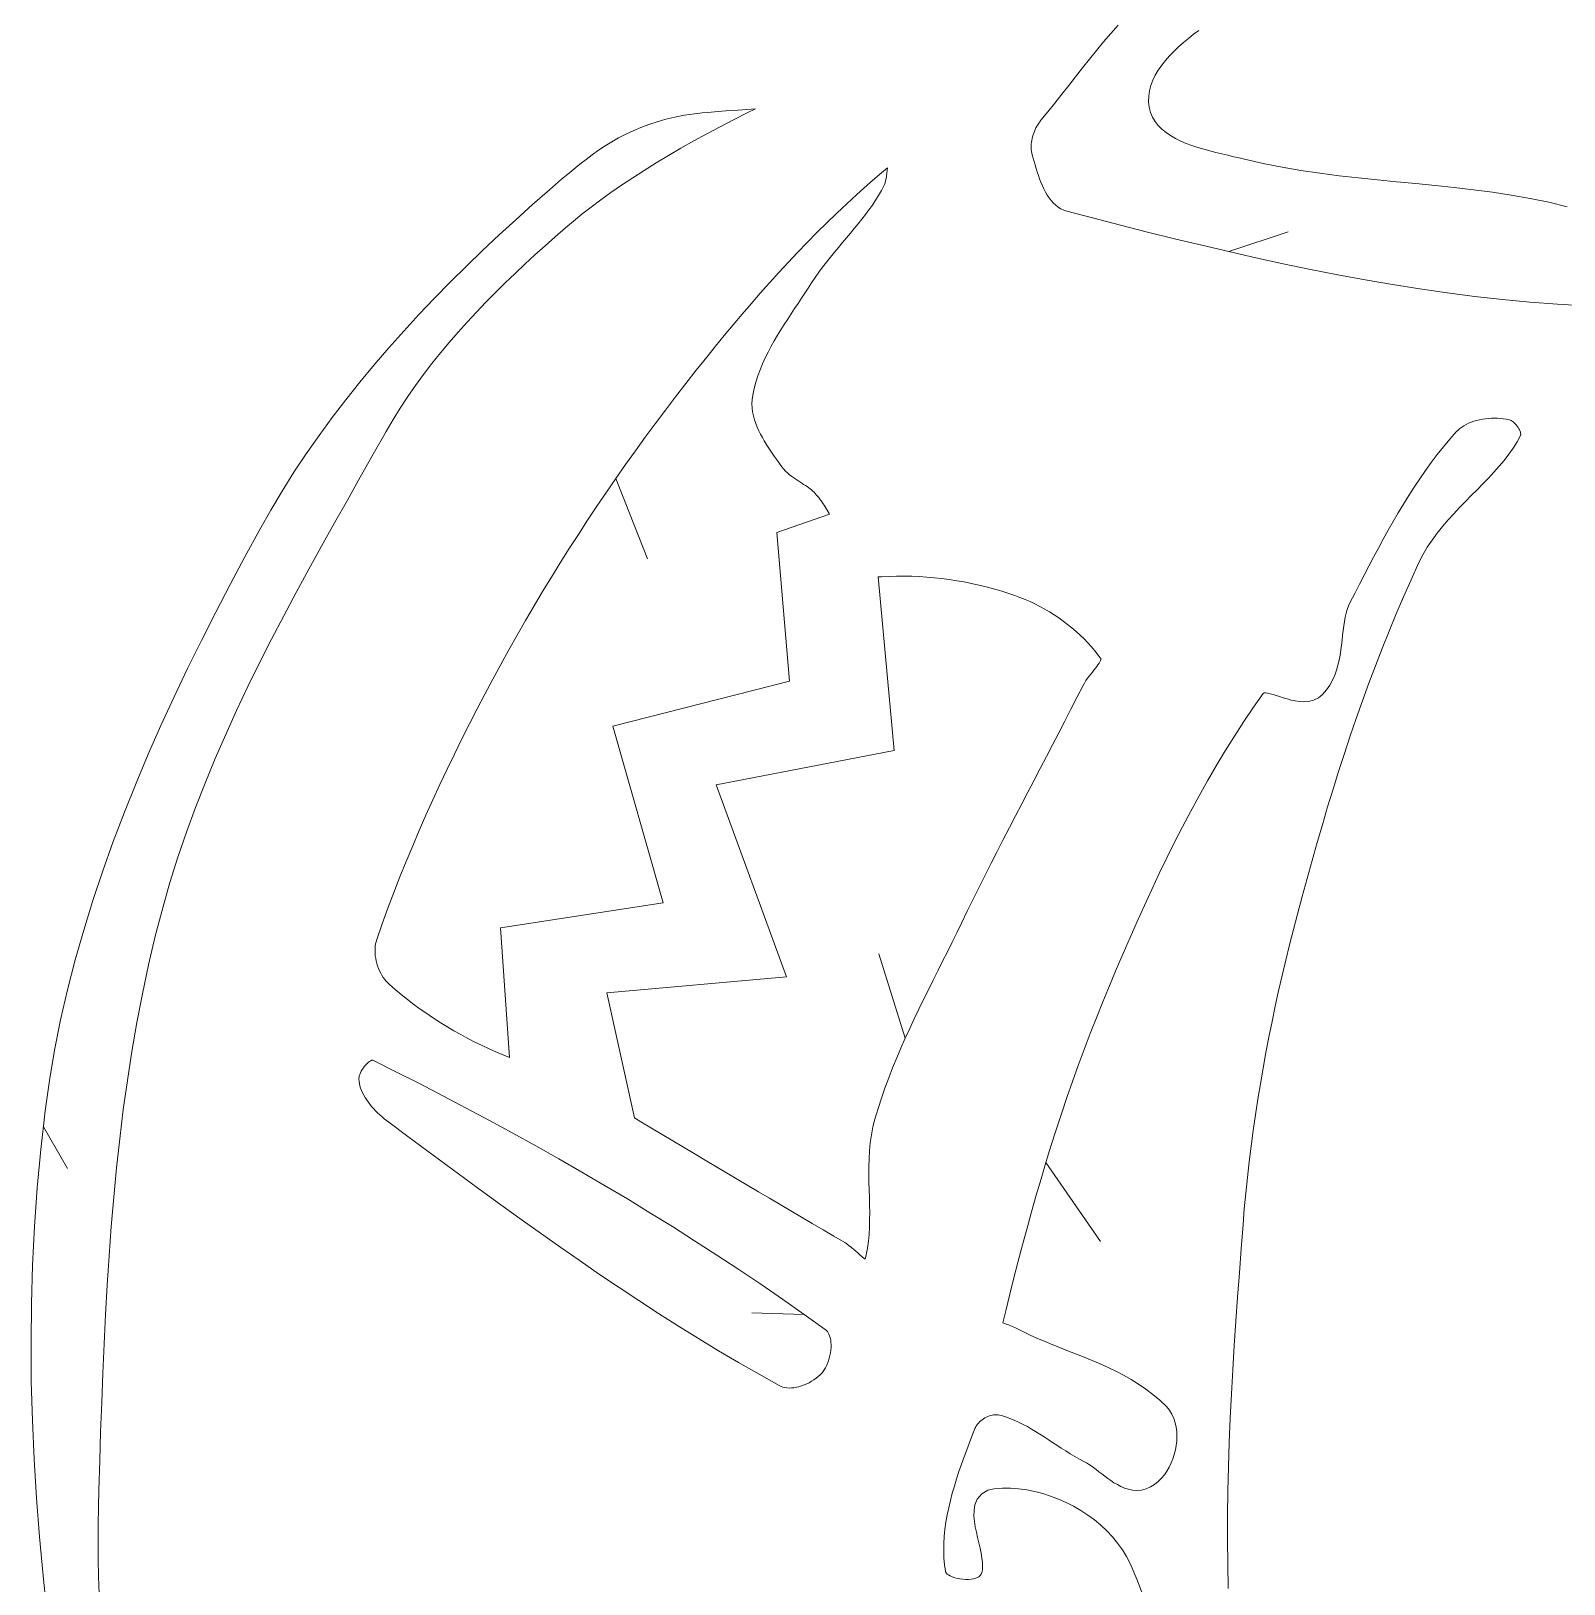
# Model space of a CAD drawing. Header units: inches. Extents: x -12 to 23, y -13.2 to 21.7.
# Drawn here: x 2.081 to 6.16, y 12.956 to 17.087 of the extents above; entities that cross this region are included whole.
import ezdxf

# ---------------------------------------------------------------- set-up
doc = ezdxf.new("R2010")
doc.units = ezdxf.units.IN
doc.header["$MEASUREMENT"] = 0
doc.layers.get('0').update_dxf_attribs({"lineweight": 0})

msp = doc.modelspace()

# ---------------------------------------------------------------- linework, layer by layer
at = {"color": 7, "linetype": 'Continuous', "lineweight": 0}
for p, q in [((4.3335, 16.7007), (4.3059, 16.6766)), ((4.3598, 16.7228), (4.3335, 16.7007)), ((4.3548, 16.6882), (4.3562, 16.6944)), ((4.3562, 16.6944), (4.3574, 16.7012)), ((4.3574, 16.7012), (4.3585, 16.7084)), ((4.3585, 16.7084), (4.3593, 16.7158)), ((4.3593, 16.7158), (4.3598, 16.7228)), ((4.2785, 16.6522), (4.2515, 16.6274)), ((4.3059, 16.6766), (4.2785, 16.6522)), ((4.3281, 16.6366), (4.3362, 16.6495)), ((4.3362, 16.6495), (4.3437, 16.6626)), ((4.3437, 16.6626), (4.3505, 16.6755)), ((4.3505, 16.6755), (4.3519, 16.6787)), ((4.3519, 16.6787), (4.3533, 16.6829)), ((4.3533, 16.6829), (4.3548, 16.6882)), ((4.2515, 16.6274), (4.2248, 16.6022)), ((4.3013, 16.5987), (4.3106, 16.6112)), ((4.3106, 16.6112), (4.3196, 16.6239)), ((4.3196, 16.6239), (4.3281, 16.6366)), ((4.1984, 16.5767), (4.1722, 16.5508)), ((4.2248, 16.6022), (4.1984, 16.5767)), ((4.2715, 16.5614), (4.2817, 16.5738)), ((4.2817, 16.5738), (4.2916, 16.5863)), ((4.2916, 16.5863), (4.3013, 16.5987)), ((4.1464, 16.5246), (4.1208, 16.4981)), ((4.1722, 16.5508), (4.1464, 16.5246)), ((4.2399, 16.524), (4.2505, 16.5366)), ((4.2505, 16.5366), (4.2611, 16.549)), ((4.2611, 16.549), (4.2715, 16.5614)), ((4.1208, 16.4981), (4.0955, 16.4713)), ((4.1974, 16.4723), (4.2079, 16.4855)), ((4.2079, 16.4855), (4.2185, 16.4985)), ((4.2185, 16.4985), (4.2292, 16.5113)), ((4.2292, 16.5113), (4.2399, 16.524)), ((4.0705, 16.4442), (4.0457, 16.4169)), ((4.0955, 16.4713), (4.0705, 16.4442)), ((4.1672, 16.431), (4.177, 16.4451)), ((4.177, 16.4451), (4.1871, 16.4588)), ((4.1871, 16.4588), (4.1974, 16.4723)), ((4.0457, 16.4169), (4.0212, 16.3893)), ((4.1404, 16.3896), (4.1492, 16.4031)), ((4.1492, 16.4031), (4.158, 16.4168)), ((4.158, 16.4168), (4.1672, 16.431)), ((3.9969, 16.3615), (3.9729, 16.3335)), ((4.0212, 16.3893), (3.9969, 16.3615)), ((4.1129, 16.3487), (4.1222, 16.3625)), ((4.1222, 16.3625), (4.1314, 16.3761)), ((4.1314, 16.3761), (4.1404, 16.3896)), ((3.9729, 16.3335), (3.949, 16.3053)), ((4.0852, 16.3066), (4.0944, 16.3208)), ((4.0944, 16.3208), (4.1037, 16.3348)), ((4.1037, 16.3348), (4.1129, 16.3487)), ((3.9255, 16.277), (3.9021, 16.2484)), ((3.949, 16.3053), (3.9255, 16.277)), ((4.0586, 16.2631), (4.0672, 16.2778)), ((4.0672, 16.2778), (4.0761, 16.2923)), ((4.0761, 16.2923), (4.0852, 16.3066)), ((3.9021, 16.2484), (3.879, 16.2197)), ((4.0422, 16.233), (4.0502, 16.2482)), ((4.0502, 16.2482), (4.0586, 16.2631)), ((3.879, 16.2197), (3.8511, 16.1847)), ((4.0209, 16.1857), (4.0275, 16.2018)), ((4.0275, 16.2018), (4.0346, 16.2175)), ((4.0346, 16.2175), (4.0422, 16.233)), ((3.8511, 16.1847), (3.8234, 16.1494)), ((4.0051, 16.1356), (4.0097, 16.1527)), ((4.0097, 16.1527), (4.015, 16.1694)), ((4.015, 16.1694), (4.0209, 16.1857)), ((3.796, 16.1139), (3.7689, 16.0782)), ((3.8234, 16.1494), (3.796, 16.1139)), ((3.9997, 16.1068), (4.0013, 16.1179)), ((4.0013, 16.1179), (4.0051, 16.1356)), ((3.7689, 16.0782), (3.742, 16.0423)), ((3.9992, 16.0955), (3.9997, 16.1068)), ((3.9996, 16.0844), (3.9992, 16.0955)), ((4.001, 16.0735), (3.9996, 16.0844)), ((4.0031, 16.0629), (4.001, 16.0735)), ((3.742, 16.0423), (3.7154, 16.0062)), ((4.0059, 16.0526), (4.0031, 16.0629)), ((4.0092, 16.0426), (4.0059, 16.0526)), ((4.0131, 16.0329), (4.0092, 16.0426)), ((4.0174, 16.0235), (4.0131, 16.0329)), ((5.8829, 16.0293), (5.8781, 16.0251)), ((5.8881, 16.0332), (5.8829, 16.0293)), ((5.8938, 16.0369), (5.8881, 16.0332)), ((5.8998, 16.0403), (5.8938, 16.0369)), ((5.9063, 16.0434), (5.8998, 16.0403)), ((5.913, 16.0462), (5.9063, 16.0434)), ((5.9201, 16.0487), (5.913, 16.0462)), ((5.9275, 16.0508), (5.9201, 16.0487)), ((5.935, 16.0527), (5.9275, 16.0508)), ((5.9428, 16.0542), (5.935, 16.0527)), ((5.9507, 16.0554), (5.9428, 16.0542)), ((5.9587, 16.0562), (5.9507, 16.0554)), ((5.9667, 16.0567), (5.9587, 16.0562)), ((5.9748, 16.0569), (5.9667, 16.0567)), ((5.9828, 16.0568), (5.9748, 16.0569)), ((5.9907, 16.0564), (5.9828, 16.0568)), ((5.9985, 16.0556), (5.9907, 16.0564)), ((6.0061, 16.0546), (5.9985, 16.0556)), ((6.0129, 16.0534), (6.0061, 16.0546)), ((6.015, 16.0528), (6.0129, 16.0534)), ((6.0169, 16.0521), (6.015, 16.0528)), ((6.0193, 16.0509), (6.0169, 16.0521)), ((6.0219, 16.0493), (6.0193, 16.0509)), ((6.0247, 16.0473), (6.0219, 16.0493)), ((6.0275, 16.0448), (6.0247, 16.0473)), ((6.0304, 16.0421), (6.0275, 16.0448)), ((6.0331, 16.0391), (6.0304, 16.0421)), ((6.0356, 16.0358), (6.0331, 16.0391)), ((6.0379, 16.0325), (6.0356, 16.0358)), ((6.04, 16.0291), (6.0379, 16.0325)), ((6.0417, 16.0258), (6.04, 16.0291)), ((3.7154, 16.0062), (3.6891, 15.9699)), ((4.022, 16.0143), (4.0174, 16.0235)), ((4.0269, 16.0053), (4.022, 16.0143)), ((4.032, 15.9966), (4.0269, 16.0053)), ((4.0372, 15.9881), (4.032, 15.9966)), ((4.0426, 15.9798), (4.0372, 15.9881)), ((5.8563, 16.0009), (5.8393, 15.9808)), ((5.8734, 16.0204), (5.8563, 16.0009)), ((5.8781, 16.0251), (5.8734, 16.0204)), ((6.0245, 15.9775), (6.0351, 15.9943)), ((6.0351, 15.9943), (6.0442, 16.0109)), ((6.043, 16.0226), (6.0417, 16.0258)), ((6.044, 16.0196), (6.043, 16.0226)), ((6.0446, 16.017), (6.044, 16.0196)), ((6.0442, 16.0109), (6.0446, 16.0118)), ((6.0448, 16.0149), (6.0446, 16.017)), ((6.0446, 16.0118), (6.0447, 16.0123)), ((6.0447, 16.0123), (6.0449, 16.0133)), ((6.0449, 16.0133), (6.0448, 16.0149)), ((3.6891, 15.9699), (3.6631, 15.9334)), ((4.048, 15.9717), (4.0426, 15.9798)), ((4.0534, 15.9638), (4.048, 15.9717)), ((4.0587, 15.9561), (4.0534, 15.9638)), ((4.064, 15.9487), (4.0587, 15.9561)), ((4.069, 15.9414), (4.064, 15.9487)), ((5.8229, 15.9602), (5.8069, 15.9391)), ((5.8393, 15.9808), (5.8229, 15.9602)), ((6.0005, 15.9449), (6.0129, 15.961)), ((6.0129, 15.961), (6.0245, 15.9775)), ((3.6631, 15.9334), (3.6373, 15.8967)), ((4.0742, 15.9338), (4.069, 15.9414)), ((4.0785, 15.9279), (4.0742, 15.9338)), ((4.0835, 15.9219), (4.0785, 15.9279)), ((4.0888, 15.9164), (4.0835, 15.9219)), ((4.0942, 15.9113), (4.0888, 15.9164)), ((4.0996, 15.9066), (4.0942, 15.9113)), ((4.1051, 15.9023), (4.0996, 15.9066)), ((5.7913, 15.9177), (5.7761, 15.8959)), ((5.8069, 15.9391), (5.7913, 15.9177)), ((5.9589, 15.8978), (5.9734, 15.9133)), ((5.9734, 15.9133), (5.9873, 15.929)), ((5.9873, 15.929), (6.0005, 15.9449)), ((3.6373, 15.8967), (3.6119, 15.8598)), ((4.1106, 15.8982), (4.1051, 15.9023)), ((4.1161, 15.8944), (4.1106, 15.8982)), ((4.1214, 15.8909), (4.1161, 15.8944)), ((4.1267, 15.8874), (4.1214, 15.8909)), ((4.1318, 15.8842), (4.1267, 15.8874)), ((4.1367, 15.881), (4.1318, 15.8842)), ((4.1414, 15.8779), (4.1367, 15.881)), ((4.146, 15.8749), (4.1414, 15.8779)), ((4.1502, 15.8719), (4.146, 15.8749)), ((4.1542, 15.8689), (4.1502, 15.8719)), ((4.1579, 15.866), (4.1542, 15.8689)), ((4.1613, 15.863), (4.1579, 15.866)), ((5.7613, 15.8738), (5.7469, 15.8513)), ((5.7761, 15.8959), (5.7613, 15.8738)), ((5.9132, 15.8511), (5.9287, 15.8667)), ((5.9287, 15.8667), (5.944, 15.8822)), ((5.944, 15.8822), (5.9589, 15.8978)), ((3.5867, 15.8227), (3.5618, 15.7854)), ((3.6119, 15.8598), (3.5867, 15.8227)), ((4.1644, 15.8601), (4.1613, 15.863)), ((4.1674, 15.8569), (4.1644, 15.8601)), ((4.1705, 15.8534), (4.1674, 15.8569)), ((4.1737, 15.8496), (4.1705, 15.8534)), ((4.1768, 15.8457), (4.1737, 15.8496)), ((4.1799, 15.8417), (4.1768, 15.8457)), ((4.1829, 15.8377), (4.1799, 15.8417)), ((4.1859, 15.8337), (4.1829, 15.8377)), ((4.1888, 15.8296), (4.1859, 15.8337)), ((4.1916, 15.8254), (4.1888, 15.8296)), ((4.1944, 15.8212), (4.1916, 15.8254)), ((5.7327, 15.8286), (5.7189, 15.8056)), ((5.7469, 15.8513), (5.7327, 15.8286)), ((5.882, 15.8193), (5.8976, 15.8353)), ((5.8976, 15.8353), (5.9132, 15.8511)), ((3.5618, 15.7854), (3.5373, 15.7479)), ((4.0655, 15.7525), (4.2058, 15.8019)), ((4.1971, 15.8169), (4.1944, 15.8212)), ((4.1997, 15.8126), (4.1971, 15.8169)), ((4.2022, 15.8083), (4.1997, 15.8126)), ((4.2047, 15.8039), (4.2022, 15.8083)), ((4.2058, 15.8019), (4.2047, 15.8039)), ((5.7053, 15.7824), (5.692, 15.7589)), ((5.7189, 15.8056), (5.7053, 15.7824)), ((5.8366, 15.7691), (5.8514, 15.7863)), ((5.8514, 15.7863), (5.8666, 15.803)), ((5.8666, 15.803), (5.882, 15.8193)), ((3.5373, 15.7479), (3.513, 15.7102)), ((4.0991, 15.3575), (4.0655, 15.7525)), ((5.692, 15.7589), (5.6789, 15.7353)), ((5.8088, 15.7328), (5.8224, 15.7512)), ((5.8224, 15.7512), (5.8366, 15.7691)), ((3.513, 15.7102), (3.4891, 15.6723)), ((5.666, 15.7115), (5.6532, 15.6875)), ((5.6789, 15.7353), (5.666, 15.7115)), ((5.7842, 15.6934), (5.796, 15.7135)), ((5.796, 15.7135), (5.8088, 15.7328)), ((3.4891, 15.6723), (3.4655, 15.6342)), ((5.6406, 15.6635), (5.6281, 15.6394)), ((5.6532, 15.6875), (5.6406, 15.6635)), ((5.7529, 15.6273), (5.7738, 15.6727)), ((5.7738, 15.6727), (5.7842, 15.6934)), ((3.4655, 15.6342), (3.4423, 15.5959)), ((4.3443, 15.6354), (4.3355, 15.6348)), ((4.3355, 15.6348), (4.3775, 15.1731)), ((4.3642, 15.6363), (4.3443, 15.6354)), ((4.3842, 15.6368), (4.3642, 15.6363)), ((4.4042, 15.6368), (4.3842, 15.6368)), ((4.4243, 15.6364), (4.4042, 15.6368)), ((4.4443, 15.6355), (4.4243, 15.6364)), ((4.4644, 15.6343), (4.4443, 15.6355)), ((4.4844, 15.6325), (4.4644, 15.6343)), ((4.5044, 15.6304), (4.4844, 15.6325)), ((4.5243, 15.6278), (4.5044, 15.6304)), ((4.5442, 15.6247), (4.5243, 15.6278)), ((4.564, 15.6213), (4.5442, 15.6247)), ((4.5837, 15.6174), (4.564, 15.6213)), ((4.6033, 15.6131), (4.5837, 15.6174)), ((5.6157, 15.6152), (5.6033, 15.591)), ((5.6281, 15.6394), (5.6157, 15.6152)), ((5.7329, 15.582), (5.7529, 15.6273)), ((3.4423, 15.5959), (3.4194, 15.5575)), ((4.6227, 15.6084), (4.6033, 15.6131)), ((4.6421, 15.6032), (4.6227, 15.6084)), ((4.6612, 15.5977), (4.6421, 15.6032)), ((4.6802, 15.5917), (4.6612, 15.5977)), ((4.6989, 15.5853), (4.6802, 15.5917)), ((4.7124, 15.5803), (4.6989, 15.5853)), ((4.7258, 15.5749), (4.7124, 15.5803)), ((4.7391, 15.5691), (4.7258, 15.5749)), ((5.6033, 15.591), (5.5913, 15.5674)), ((5.7134, 15.5364), (5.7329, 15.582)), ((3.4194, 15.5575), (3.3968, 15.5188)), ((4.7523, 15.5628), (4.7391, 15.5691)), ((4.7653, 15.5562), (4.7523, 15.5628)), ((4.7782, 15.5492), (4.7653, 15.5562)), ((4.7909, 15.5417), (4.7782, 15.5492)), ((4.8033, 15.5339), (4.7909, 15.5417)), ((4.8155, 15.5258), (4.8033, 15.5339)), ((5.5804, 15.5382), (5.5778, 15.5274)), ((5.5834, 15.5483), (5.5804, 15.5382)), ((5.5869, 15.5579), (5.5834, 15.5483)), ((5.5913, 15.5674), (5.5869, 15.5579)), ((5.6944, 15.4906), (5.7134, 15.5364)), ((3.3968, 15.5188), (3.3746, 15.48)), ((4.8275, 15.5173), (4.8155, 15.5258)), ((4.8392, 15.5084), (4.8275, 15.5173)), ((4.8506, 15.4992), (4.8392, 15.5084)), ((4.8617, 15.4897), (4.8506, 15.4992)), ((5.5722, 15.4921), (5.5707, 15.4795)), ((5.5738, 15.5043), (5.5722, 15.4921)), ((5.5757, 15.5161), (5.5738, 15.5043)), ((5.5778, 15.5274), (5.5757, 15.5161)), ((3.3746, 15.48), (3.3527, 15.441)), ((4.8725, 15.4799), (4.8617, 15.4897)), ((4.8829, 15.4698), (4.8725, 15.4799)), ((4.8929, 15.4594), (4.8829, 15.4698)), ((4.9026, 15.4487), (4.8929, 15.4594)), ((5.5677, 15.4536), (5.566, 15.4403)), ((5.5693, 15.4667), (5.5677, 15.4536)), ((5.5707, 15.4795), (5.5693, 15.4667)), ((5.676, 15.4445), (5.6944, 15.4906)), ((3.3527, 15.441), (3.331, 15.4019)), ((4.9118, 15.4377), (4.9026, 15.4487)), ((4.9206, 15.4265), (4.9118, 15.4377)), ((4.9281, 15.4162), (4.9206, 15.4265)), ((4.9227, 15.4054), (4.925, 15.4091)), ((4.925, 15.4091), (4.9266, 15.4123)), ((4.9266, 15.4123), (4.9277, 15.4147)), ((4.9277, 15.4147), (4.9281, 15.4162)), ((5.5616, 15.4134), (5.5585, 15.3999)), ((5.564, 15.4269), (5.5616, 15.4134)), ((5.566, 15.4403), (5.564, 15.4269)), ((5.6581, 15.3983), (5.676, 15.4445)), ((3.331, 15.4019), (3.3097, 15.3625)), ((4.8921, 15.365), (4.8964, 15.3708)), ((4.8964, 15.3708), (4.9007, 15.3764)), ((4.9007, 15.3764), (4.905, 15.3818)), ((4.905, 15.3818), (4.9091, 15.387)), ((4.9091, 15.387), (4.9131, 15.392)), ((4.9131, 15.392), (4.9167, 15.3968)), ((4.9167, 15.3968), (4.9199, 15.4013)), ((4.9199, 15.4013), (4.9227, 15.4054)), ((5.5499, 15.373), (5.544, 15.3597)), ((5.5547, 15.3864), (5.5499, 15.373)), ((5.5585, 15.3999), (5.5547, 15.3864)), ((5.6407, 15.3519), (5.6581, 15.3983)), ((3.3097, 15.3625), (3.2886, 15.3231)), ((3.6287, 15.2377), (4.0991, 15.3575)), ((4.8641, 15.3141), (4.8804, 15.3462)), ((4.8804, 15.3462), (4.8838, 15.3525)), ((4.8838, 15.3525), (4.8879, 15.3589)), ((4.8879, 15.3589), (4.8921, 15.365)), ((5.3621, 15.326), (5.3603, 15.3258)), ((5.3658, 15.326), (5.3621, 15.326)), ((5.5282, 15.3343), (5.5174, 15.3218)), ((5.5368, 15.3468), (5.5282, 15.3343)), ((5.544, 15.3597), (5.5368, 15.3468)), ((5.6238, 15.3053), (5.6407, 15.3519)), ((3.2886, 15.3231), (3.2678, 15.2834)), ((4.848, 15.2826), (4.8641, 15.3141)), ((5.3339, 15.2884), (5.3082, 15.2501)), ((5.3594, 15.3247), (5.3339, 15.2884)), ((5.3603, 15.3258), (5.3594, 15.3247)), ((5.3712, 15.3254), (5.3658, 15.326)), ((5.3779, 15.324), (5.3712, 15.3254)), ((5.3857, 15.3219), (5.3779, 15.324)), ((5.3942, 15.3194), (5.3857, 15.3219)), ((5.4034, 15.3164), (5.3942, 15.3194)), ((5.413, 15.3133), (5.4034, 15.3164)), ((5.4231, 15.3102), (5.413, 15.3133)), ((5.4336, 15.3073), (5.4231, 15.3102)), ((5.4444, 15.3048), (5.4336, 15.3073)), ((5.4558, 15.303), (5.4444, 15.3048)), ((5.4678, 15.3024), (5.4558, 15.303)), ((5.4804, 15.3033), (5.4678, 15.3024)), ((5.4936, 15.3066), (5.4804, 15.3033)), ((5.5065, 15.3129), (5.4936, 15.3066)), ((5.5174, 15.3218), (5.5065, 15.3129)), ((5.6073, 15.2585), (5.6238, 15.3053)), ((3.2474, 15.2436), (3.2272, 15.2037)), ((3.2678, 15.2834), (3.2474, 15.2436)), ((4.8156, 15.2196), (4.8318, 15.2511)), ((4.8318, 15.2511), (4.848, 15.2826)), ((5.3082, 15.2501), (5.2831, 15.2114)), ((5.5913, 15.2116), (5.6073, 15.2585)), ((3.2272, 15.2037), (3.2074, 15.1635)), ((3.763, 14.7675), (3.6287, 15.2377)), ((4.7993, 15.1882), (4.8156, 15.2196)), ((5.2831, 15.2114), (5.2586, 15.1722)), ((5.5757, 15.1646), (5.5913, 15.2116)), ((3.2074, 15.1635), (3.188, 15.1232)), ((4.3775, 15.1731), (3.9039, 15.0818)), ((4.7829, 15.1567), (4.7993, 15.1882)), ((5.2586, 15.1722), (5.2348, 15.1326)), ((5.5604, 15.1174), (5.5757, 15.1646)), ((3.188, 15.1232), (3.1689, 15.0828)), ((4.75, 15.0938), (4.7665, 15.1253)), ((4.7665, 15.1253), (4.7829, 15.1567)), ((5.2348, 15.1326), (5.2116, 15.0925)), ((3.1689, 15.0828), (3.1502, 15.0422)), ((3.9039, 15.0818), (4.0913, 14.5708)), ((4.7336, 15.0624), (4.75, 15.0938)), ((5.2116, 15.0925), (5.1889, 15.0521)), ((5.5456, 15.0702), (5.5604, 15.1174)), ((3.1502, 15.0422), (3.1319, 15.0014)), ((4.7171, 15.0309), (4.7336, 15.0624)), ((5.1889, 15.0521), (5.1668, 15.0114)), ((5.5311, 15.0228), (5.5456, 15.0702)), ((3.1319, 15.0014), (3.114, 14.9604)), ((4.6844, 14.9678), (4.7007, 14.9994)), ((4.7007, 14.9994), (4.7171, 15.0309)), ((5.1668, 15.0114), (5.1451, 14.9703)), ((5.517, 14.9754), (5.5311, 15.0228)), ((3.114, 14.9604), (3.0965, 14.9193)), ((4.668, 14.9362), (4.6844, 14.9678)), ((5.1451, 14.9703), (5.124, 14.9289)), ((5.5031, 14.9279), (5.517, 14.9754)), ((3.0965, 14.9193), (3.0794, 14.8781)), ((4.6518, 14.9046), (4.668, 14.9362)), ((5.124, 14.9289), (5.1032, 14.8873)), ((5.4896, 14.8803), (5.5031, 14.9279)), ((3.0794, 14.8781), (3.0627, 14.8367)), ((4.6195, 14.8411), (4.6356, 14.8729)), ((4.6356, 14.8729), (4.6518, 14.9046)), ((5.1032, 14.8873), (5.083, 14.8454)), ((5.4763, 14.8327), (5.4896, 14.8803)), ((3.0627, 14.8367), (3.0465, 14.7951)), ((4.6036, 14.8093), (4.6195, 14.8411)), ((5.083, 14.8454), (5.0631, 14.8032)), ((5.4633, 14.785), (5.4763, 14.8327)), ((3.0465, 14.7951), (3.0308, 14.7534)), ((4.5878, 14.7774), (4.6036, 14.8093)), ((5.0631, 14.8032), (5.0435, 14.7609)), ((3.0308, 14.7534), (3.0155, 14.7115)), ((3.3301, 14.7009), (3.763, 14.7675)), ((4.5721, 14.7454), (4.5878, 14.7774)), ((5.0435, 14.7609), (5.0244, 14.7184)), ((5.4505, 14.7373), (5.4633, 14.785)), ((3.0155, 14.7115), (3.0009, 14.67)), ((4.5443, 14.6881), (4.5566, 14.7134)), ((4.5566, 14.7134), (4.5721, 14.7454)), ((5.0244, 14.7184), (5.0055, 14.6757)), ((5.4399, 14.6968), (5.4505, 14.7373)), ((3.0009, 14.67), (2.9992, 14.6641)), ((3.3541, 14.3566), (3.3301, 14.7009)), ((4.5319, 14.6629), (4.5443, 14.6881)), ((5.0055, 14.6757), (4.9869, 14.6329)), ((5.4296, 14.6562), (5.4399, 14.6968)), ((2.9965, 14.6464), (2.9963, 14.64)), ((2.9963, 14.64), (2.9965, 14.6334)), ((2.997, 14.6525), (2.9965, 14.6464)), ((2.9965, 14.6334), (2.9971, 14.6267)), ((2.9979, 14.6585), (2.997, 14.6525)), ((2.9971, 14.6267), (2.9981, 14.62)), ((2.9992, 14.6641), (2.9979, 14.6585)), ((4.5067, 14.6124), (4.5194, 14.6377)), ((4.5194, 14.6377), (4.5319, 14.6629)), ((4.9869, 14.6329), (4.9686, 14.59)), ((5.4196, 14.6155), (5.4296, 14.6562)), ((2.9981, 14.62), (2.9995, 14.6132)), ((2.9995, 14.6132), (3.0012, 14.6065)), ((3.0012, 14.6065), (3.0033, 14.5999)), ((3.0033, 14.5999), (3.0057, 14.5934)), ((3.0057, 14.5934), (3.0084, 14.587)), ((3.0084, 14.587), (3.0114, 14.5809)), ((4.4813, 14.5618), (4.494, 14.5871)), ((4.494, 14.5871), (4.5067, 14.6124)), ((4.9686, 14.59), (4.9506, 14.547)), ((5.41, 14.5747), (5.4196, 14.6155)), ((3.0114, 14.5809), (3.0147, 14.575)), ((3.0147, 14.575), (3.0182, 14.5694)), ((3.0182, 14.5694), (3.022, 14.5642)), ((3.022, 14.5642), (3.0259, 14.5594)), ((3.0259, 14.5594), (3.03, 14.5549)), ((3.03, 14.5549), (3.0345, 14.5507)), ((3.0345, 14.5507), (3.0501, 14.5372)), ((4.0913, 14.5708), (3.6128, 14.5281)), ((4.4687, 14.5364), (4.4813, 14.5618)), ((4.9506, 14.547), (4.9327, 14.504)), ((5.4007, 14.5338), (5.41, 14.5747)), ((3.0501, 14.5372), (3.0663, 14.5237)), ((3.0663, 14.5237), (3.0828, 14.5105)), ((3.0828, 14.5105), (3.0996, 14.4977)), ((3.6128, 14.5281), (3.6867, 14.1956)), ((4.4436, 14.4853), (4.4561, 14.5109)), ((4.4561, 14.5109), (4.4687, 14.5364)), ((4.9327, 14.504), (4.9157, 14.4621)), ((5.3917, 14.4928), (5.4007, 14.5338)), ((3.0996, 14.4977), (3.1167, 14.4852)), ((3.1167, 14.4852), (3.1341, 14.473)), ((3.1341, 14.473), (3.1517, 14.4611)), ((3.1517, 14.4611), (3.1695, 14.4496)), ((4.4191, 14.4337), (4.4313, 14.4595)), ((4.4313, 14.4595), (4.4436, 14.4853)), ((4.9157, 14.4621), (4.8991, 14.42)), ((5.3831, 14.4517), (5.3917, 14.4928)), ((3.1695, 14.4496), (3.1876, 14.4385)), ((3.1876, 14.4385), (3.2059, 14.4276)), ((3.2059, 14.4276), (3.2244, 14.4172)), ((4.4073, 14.4077), (4.4191, 14.4337)), ((4.8991, 14.42), (4.883, 14.3777)), ((5.3748, 14.4106), (5.3831, 14.4517)), ((3.2244, 14.4172), (3.2431, 14.4071)), ((3.2431, 14.4071), (3.262, 14.3974)), ((3.262, 14.3974), (3.2811, 14.3881)), ((3.2811, 14.3881), (3.3003, 14.3792)), ((3.3003, 14.3792), (3.3197, 14.3706)), ((4.3844, 14.3552), (4.3957, 14.3815)), ((4.3957, 14.3815), (4.4073, 14.4077)), ((4.883, 14.3777), (4.8673, 14.3352)), ((5.3668, 14.3693), (5.3748, 14.4106)), ((2.9719, 14.337), (2.9685, 14.3331)), ((2.9753, 14.3405), (2.9719, 14.337)), ((2.9787, 14.3435), (2.9753, 14.3405)), ((2.982, 14.3459), (2.9787, 14.3435)), ((2.9849, 14.3477), (2.982, 14.3459)), ((2.9873, 14.3488), (2.9849, 14.3477)), ((2.989, 14.3494), (2.9873, 14.3488)), ((2.9897, 14.3495), (2.989, 14.3494)), ((2.9902, 14.3493), (2.9897, 14.3495)), ((3.0517, 14.3186), (2.9902, 14.3493)), ((3.3197, 14.3706), (3.3392, 14.3625)), ((3.3392, 14.3625), (3.3541, 14.3566)), ((4.3735, 14.3287), (4.3844, 14.3552)), ((4.8673, 14.3352), (4.8521, 14.2925)), ((5.3593, 14.328), (5.3668, 14.3693)), ((2.9534, 14.301), (2.9533, 14.2985)), ((2.9533, 14.2985), (2.9538, 14.293)), ((2.9537, 14.3037), (2.9534, 14.301)), ((2.9545, 14.3072), (2.9537, 14.3037)), ((2.9558, 14.3112), (2.9545, 14.3072)), ((2.9576, 14.3155), (2.9558, 14.3112)), ((2.9598, 14.3199), (2.9576, 14.3155)), ((2.9624, 14.3245), (2.9598, 14.3199)), ((2.9653, 14.3289), (2.9624, 14.3245)), ((2.9685, 14.3331), (2.9653, 14.3289)), ((3.1144, 14.2868), (3.0517, 14.3186)), ((4.3531, 14.275), (4.3631, 14.302)), ((4.3631, 14.302), (4.3735, 14.3287)), ((5.3521, 14.2866), (5.3593, 14.328)), ((2.9538, 14.293), (2.9548, 14.287)), ((2.9548, 14.287), (2.9562, 14.281)), ((2.9562, 14.281), (2.9581, 14.2749)), ((2.9581, 14.2749), (2.9604, 14.2688)), ((2.9604, 14.2688), (2.9631, 14.2626)), ((2.9631, 14.2626), (2.9662, 14.2565)), ((2.9662, 14.2565), (2.9697, 14.2503)), ((3.1769, 14.2545), (3.1144, 14.2868)), ((3.2391, 14.2218), (3.1769, 14.2545)), ((4.3436, 14.2478), (4.3531, 14.275)), ((4.8521, 14.2925), (4.8372, 14.2497)), ((5.3453, 14.2452), (5.3521, 14.2866)), ((2.9697, 14.2503), (2.9736, 14.2442)), ((2.9736, 14.2442), (2.9779, 14.2381)), ((2.9779, 14.2381), (2.9824, 14.2321)), ((2.9824, 14.2321), (2.9873, 14.2262)), ((2.9873, 14.2262), (2.9924, 14.2204)), ((2.9924, 14.2204), (2.9977, 14.2147)), ((2.9977, 14.2147), (3.0033, 14.2091)), ((3.3011, 14.1887), (3.2391, 14.2218)), ((4.3263, 14.1924), (4.3347, 14.2204)), ((4.3347, 14.2204), (4.3436, 14.2478)), ((4.8372, 14.2497), (4.8227, 14.2067)), ((5.3389, 14.2037), (5.3453, 14.2452)), ((3.0033, 14.2091), (3.009, 14.2037)), ((3.009, 14.2037), (3.0149, 14.1985)), ((3.0149, 14.1985), (3.0208, 14.1935)), ((3.0208, 14.1935), (3.0269, 14.1887)), ((3.0269, 14.1887), (3.0331, 14.1839)), ((3.0331, 14.1839), (3.0835, 14.1466)), ((3.3629, 14.155), (3.3011, 14.1887)), ((3.6867, 14.1956), (3.7036, 14.1854)), ((3.7036, 14.1854), (3.732, 14.1684)), ((4.317, 14.1504), (4.3211, 14.1716)), ((4.3211, 14.1716), (4.3263, 14.1924)), ((4.8227, 14.2067), (4.8087, 14.1636)), ((5.3329, 14.1621), (5.3389, 14.2037)), ((3.0835, 14.1466), (3.1341, 14.1091)), ((3.4244, 14.121), (3.3629, 14.155)), ((3.732, 14.1684), (3.7605, 14.1514)), ((3.7605, 14.1514), (3.789, 14.1344)), ((3.789, 14.1344), (3.8174, 14.1174)), ((4.3121, 14.108), (4.3141, 14.1292)), ((4.3141, 14.1292), (4.317, 14.1504)), ((4.8087, 14.1636), (4.7949, 14.1203)), ((5.3274, 14.1205), (5.3329, 14.1621)), ((3.1341, 14.1091), (3.1847, 14.0717)), ((3.4856, 14.0864), (3.4244, 14.121)), ((3.8174, 14.1174), (3.8459, 14.1005)), ((3.8459, 14.1005), (3.8744, 14.0835)), ((4.3104, 14.066), (4.3109, 14.087)), ((4.3109, 14.087), (4.3121, 14.108)), ((4.7949, 14.1203), (4.7816, 14.077)), ((5.3222, 14.0788), (5.3274, 14.1205)), ((3.1847, 14.0717), (3.2354, 14.0344)), ((3.5466, 14.0514), (3.4856, 14.0864)), ((3.6073, 14.0159), (3.5466, 14.0514)), ((3.8744, 14.0835), (3.9029, 14.0666)), ((3.9029, 14.0666), (3.9314, 14.0497)), ((3.9314, 14.0497), (3.9599, 14.0328)), ((4.3103, 14.0451), (4.3104, 14.066)), ((4.7816, 14.077), (4.7685, 14.0334)), ((5.3175, 14.0371), (5.3222, 14.0788)), ((3.2354, 14.0344), (3.2862, 13.9973)), ((3.6677, 13.9799), (3.6073, 14.0159)), ((3.9599, 14.0328), (3.9884, 14.0159)), ((3.9884, 14.0159), (4.017, 13.999)), ((4.3106, 14.0244), (4.3103, 14.0451)), ((4.3111, 14.0039), (4.3106, 14.0244)), ((4.7685, 14.0334), (4.7558, 13.9898)), ((5.3131, 13.9954), (5.3175, 14.0371)), ((3.2862, 13.9973), (3.3371, 13.9603)), ((3.7277, 13.9433), (3.6677, 13.9799)), ((4.017, 13.999), (4.0455, 13.9821)), ((4.0455, 13.9821), (4.074, 13.9653)), ((4.074, 13.9653), (4.1026, 13.9485)), ((4.3117, 13.9836), (4.3111, 14.0039)), ((4.3122, 13.9634), (4.3117, 13.9836)), ((4.3125, 13.9436), (4.3122, 13.9634)), ((4.7558, 13.9898), (4.7434, 13.9461)), ((5.3093, 13.9536), (5.3131, 13.9954)), ((3.3371, 13.9603), (3.3881, 13.9236)), ((3.3881, 13.9236), (3.4393, 13.887)), ((3.7874, 13.9063), (3.7277, 13.9433)), ((4.1026, 13.9485), (4.1312, 13.9316)), ((4.1312, 13.9316), (4.1597, 13.9148)), ((4.3119, 13.9048), (4.3124, 13.924)), ((4.3124, 13.924), (4.3125, 13.9436)), ((4.7434, 13.9461), (4.7312, 13.9023)), ((5.3059, 13.9118), (5.3093, 13.9536)), ((3.4393, 13.887), (3.4907, 13.8508)), ((3.8468, 13.8687), (3.7874, 13.9063)), ((4.1597, 13.9148), (4.1883, 13.898)), ((4.1883, 13.898), (4.2169, 13.8813)), ((4.2169, 13.8813), (4.246, 13.8642)), ((4.3091, 13.8674), (4.3109, 13.8859)), ((4.3109, 13.8859), (4.3119, 13.9048)), ((4.7312, 13.9023), (4.7194, 13.8584)), ((5.301, 13.8476), (5.3059, 13.9118)), ((3.4907, 13.8508), (3.5422, 13.815)), ((3.9058, 13.8307), (3.8468, 13.8687)), ((4.246, 13.8642), (4.2521, 13.8603)), ((4.2521, 13.8603), (4.2583, 13.8557)), ((4.2583, 13.8557), (4.2644, 13.8509)), ((4.2644, 13.8509), (4.2703, 13.8459)), ((4.2703, 13.8459), (4.2761, 13.8408)), ((4.2761, 13.8408), (4.2818, 13.8357)), ((4.3032, 13.8317), (4.3066, 13.8493)), ((4.3066, 13.8493), (4.3091, 13.8674)), ((4.7194, 13.8584), (4.7078, 13.8144)), ((5.2962, 13.7834), (5.301, 13.8476)), ((3.5422, 13.815), (3.594, 13.7794)), ((3.9644, 13.7921), (3.9058, 13.8307)), ((4.2818, 13.8357), (4.2873, 13.8307)), ((4.2873, 13.8307), (4.2927, 13.8259)), ((4.2927, 13.8259), (4.2979, 13.8214)), ((4.2979, 13.8214), (4.3001, 13.8195)), ((4.3001, 13.8195), (4.3032, 13.8317)), ((4.7078, 13.8144), (4.6964, 13.7704)), ((3.594, 13.7794), (3.646, 13.7443)), ((4.0227, 13.7529), (3.9644, 13.7921)), ((4.6964, 13.7704), (4.6853, 13.7263)), ((5.2915, 13.7191), (5.2962, 13.7834)), ((3.646, 13.7443), (3.6982, 13.7097)), ((4.0806, 13.7132), (4.0227, 13.7529)), ((4.6853, 13.7263), (4.6744, 13.6821)), ((5.2869, 13.6547), (5.2915, 13.7191)), ((3.6982, 13.7097), (3.7507, 13.6755)), ((3.7507, 13.6755), (3.8035, 13.6419)), ((4.138, 13.6729), (4.0806, 13.7132)), ((4.6744, 13.6821), (4.6667, 13.6505)), ((3.8035, 13.6419), (3.8567, 13.6089)), ((4.1942, 13.6327), (4.138, 13.6729)), ((4.1975, 13.6299), (4.1942, 13.6327)), ((4.6667, 13.6505), (4.6692, 13.6495)), ((4.6692, 13.6495), (4.6725, 13.6483)), ((4.6725, 13.6483), (4.676, 13.647)), ((4.676, 13.647), (4.6798, 13.6457)), ((4.6798, 13.6457), (4.6838, 13.6442)), ((4.6838, 13.6442), (4.6878, 13.6427)), ((4.6878, 13.6427), (4.6921, 13.641)), ((4.6921, 13.641), (4.6964, 13.6391)), ((4.6964, 13.6391), (4.7002, 13.6372)), ((4.7002, 13.6372), (4.7197, 13.6272)), ((5.2827, 13.5903), (5.2869, 13.6547)), ((3.8567, 13.6089), (3.9101, 13.5764)), ((4.1999, 13.6273), (4.1975, 13.6299)), ((4.2021, 13.6241), (4.1999, 13.6273)), ((4.2042, 13.6203), (4.2021, 13.6241)), ((4.206, 13.6157), (4.2042, 13.6203)), ((4.2075, 13.6106), (4.206, 13.6157)), ((4.2087, 13.6048), (4.2075, 13.6106)), ((4.2095, 13.5986), (4.2087, 13.6048)), ((4.2098, 13.5919), (4.2095, 13.5986)), ((4.2097, 13.5849), (4.2098, 13.5919)), ((4.7197, 13.6272), (4.7391, 13.6179)), ((4.7391, 13.6179), (4.7589, 13.609)), ((4.7589, 13.609), (4.7791, 13.6004)), ((4.7791, 13.6004), (4.7996, 13.5921)), ((4.7996, 13.5921), (4.8204, 13.5838)), ((3.9101, 13.5764), (3.9639, 13.5446)), ((4.203, 13.5491), (4.2051, 13.5561)), ((4.2051, 13.5561), (4.2069, 13.5632)), ((4.2069, 13.5632), (4.2083, 13.5705)), ((4.2083, 13.5705), (4.2092, 13.5778)), ((4.2092, 13.5778), (4.2097, 13.5849)), ((4.8204, 13.5838), (4.8413, 13.5755)), ((4.8413, 13.5755), (4.8625, 13.5673)), ((4.8625, 13.5673), (4.8836, 13.5588)), ((4.8836, 13.5588), (4.9048, 13.5501)), ((4.9048, 13.5501), (4.9259, 13.5411)), ((5.2787, 13.5258), (5.2827, 13.5903)), ((3.9639, 13.5446), (4.0181, 13.5135)), ((4.0181, 13.5135), (4.072, 13.4834)), ((4.1755, 13.5073), (4.1804, 13.5118)), ((4.1804, 13.5118), (4.1848, 13.5163)), ((4.1848, 13.5163), (4.1886, 13.5208)), ((4.1886, 13.5208), (4.1918, 13.5254)), ((4.1918, 13.5254), (4.1949, 13.5305)), ((4.1949, 13.5305), (4.1978, 13.5363)), ((4.1978, 13.5363), (4.2005, 13.5425)), ((4.2005, 13.5425), (4.203, 13.5491)), ((4.9259, 13.5411), (4.9469, 13.5317)), ((4.9469, 13.5317), (4.9677, 13.5217)), ((4.9677, 13.5217), (4.9883, 13.5111)), ((4.9883, 13.5111), (5.0084, 13.4998)), ((5.2751, 13.4612), (5.2787, 13.5258)), ((4.072, 13.4834), (4.0769, 13.4811)), ((4.0769, 13.4811), (4.0815, 13.4795)), ((4.0815, 13.4795), (4.0866, 13.4783)), ((4.0866, 13.4783), (4.0921, 13.4775)), ((4.0921, 13.4775), (4.0979, 13.4771)), ((4.0979, 13.4771), (4.1042, 13.4773)), ((4.1042, 13.4773), (4.1107, 13.4779)), ((4.1107, 13.4779), (4.1174, 13.479)), ((4.1174, 13.479), (4.1243, 13.4806)), ((4.1243, 13.4806), (4.1312, 13.4826)), ((4.1312, 13.4826), (4.1381, 13.4851)), ((4.1381, 13.4851), (4.145, 13.488)), ((4.145, 13.488), (4.1517, 13.4913)), ((4.1517, 13.4913), (4.1581, 13.4949)), ((4.1581, 13.4949), (4.1643, 13.4988)), ((4.1643, 13.4988), (4.1701, 13.5029)), ((4.1701, 13.5029), (4.1755, 13.5073)), ((5.0084, 13.4998), (5.0282, 13.4876)), ((5.0282, 13.4876), (5.0475, 13.4744)), ((5.0475, 13.4744), (5.0662, 13.4602)), ((5.0662, 13.4602), (5.0843, 13.4449)), ((5.0843, 13.4449), (5.102, 13.4278)), ((5.102, 13.4278), (5.11, 13.4184)), ((5.2719, 13.3966), (5.2751, 13.4612)), ((4.6051, 13.387), (4.6022, 13.384)), ((4.6083, 13.3898), (4.6051, 13.387)), ((4.6118, 13.3925), (4.6083, 13.3898)), ((4.6154, 13.395), (4.6118, 13.3925)), ((4.6192, 13.3974), (4.6154, 13.395)), ((4.6231, 13.3995), (4.6192, 13.3974)), ((4.627, 13.4013), (4.6231, 13.3995)), ((4.631, 13.4028), (4.627, 13.4013)), ((4.6349, 13.4041), (4.631, 13.4028)), ((4.6386, 13.405), (4.6349, 13.4041)), ((4.6422, 13.4057), (4.6386, 13.405)), ((4.6456, 13.406), (4.6422, 13.4057)), ((4.6488, 13.406), (4.6456, 13.406)), ((4.6516, 13.4059), (4.6488, 13.406)), ((4.6545, 13.4054), (4.6516, 13.4059)), ((4.6655, 13.4027), (4.6545, 13.4054)), ((4.6767, 13.3993), (4.6655, 13.4027)), ((4.6878, 13.3953), (4.6767, 13.3993)), ((4.6989, 13.3908), (4.6878, 13.3953)), ((4.7099, 13.3857), (4.6989, 13.3908)), ((4.721, 13.3802), (4.7099, 13.3857)), ((5.11, 13.4184), (5.1167, 13.4076)), ((5.1167, 13.4076), (5.1219, 13.3963)), ((5.1219, 13.3963), (5.1257, 13.3846)), ((5.1257, 13.3846), (5.1283, 13.3726)), ((5.2692, 13.332), (5.2719, 13.3966)), ((4.5853, 13.3508), (4.5779, 13.3318)), ((4.5924, 13.369), (4.5853, 13.3508)), ((4.5939, 13.3723), (4.5924, 13.369)), ((4.5954, 13.3751), (4.5939, 13.3723)), ((4.5973, 13.3781), (4.5954, 13.3751)), ((4.5996, 13.381), (4.5973, 13.3781)), ((4.6022, 13.384), (4.5996, 13.381)), ((4.732, 13.3743), (4.721, 13.3802)), ((4.743, 13.3679), (4.732, 13.3743)), ((4.7541, 13.3613), (4.743, 13.3679)), ((4.7652, 13.3543), (4.7541, 13.3613)), ((4.7764, 13.3471), (4.7652, 13.3543)), ((4.7877, 13.3398), (4.7764, 13.3471)), ((5.1283, 13.3726), (5.1297, 13.3606)), ((5.1297, 13.3606), (5.1301, 13.3484)), ((5.1301, 13.3484), (5.1297, 13.3363)), ((4.5707, 13.3127), (4.5636, 13.2936)), ((4.5779, 13.3318), (4.5707, 13.3127)), ((4.7991, 13.3323), (4.7877, 13.3398)), ((4.8105, 13.3247), (4.7991, 13.3323)), ((4.8222, 13.3171), (4.8105, 13.3247)), ((4.834, 13.3096), (4.8222, 13.3171)), ((4.846, 13.3022), (4.834, 13.3096)), ((4.8582, 13.295), (4.846, 13.3022)), ((5.1261, 13.3122), (5.1231, 13.3004)), ((5.1283, 13.3242), (5.1261, 13.3122)), ((5.1297, 13.3363), (5.1283, 13.3242)), ((5.267, 13.2673), (5.2692, 13.332)), ((4.5567, 13.2743), (4.55, 13.2551)), ((4.5636, 13.2936), (4.5567, 13.2743)), ((4.8706, 13.288), (4.8582, 13.295)), ((4.8827, 13.2817), (4.8706, 13.288)), ((4.889, 13.2782), (4.8827, 13.2817)), ((4.895, 13.2745), (4.889, 13.2782)), ((4.9015, 13.2701), (4.895, 13.2745)), ((4.9083, 13.2652), (4.9015, 13.2701)), ((4.9153, 13.2599), (4.9083, 13.2652)), ((5.1095, 13.2666), (5.1035, 13.2562)), ((5.1148, 13.2776), (5.1095, 13.2666)), ((5.1193, 13.2888), (5.1148, 13.2776)), ((5.1231, 13.3004), (5.1193, 13.2888)), ((5.2655, 13.2026), (5.267, 13.2673)), ((4.5437, 13.2358), (4.5378, 13.2164)), ((4.55, 13.2551), (4.5437, 13.2358)), ((4.9226, 13.2543), (4.9153, 13.2599)), ((4.9301, 13.2484), (4.9226, 13.2543)), ((4.9379, 13.2425), (4.9301, 13.2484)), ((4.9458, 13.2366), (4.9379, 13.2425)), ((4.9541, 13.2308), (4.9458, 13.2366)), ((4.9626, 13.2252), (4.9541, 13.2308)), ((4.9715, 13.22), (4.9626, 13.2252)), ((4.9808, 13.2152), (4.9715, 13.22)), ((5.0707, 13.2205), (5.06, 13.2139)), ((5.0803, 13.2283), (5.0707, 13.2205)), ((5.0889, 13.2369), (5.0803, 13.2283)), ((5.0966, 13.2462), (5.0889, 13.2369)), ((5.1035, 13.2562), (5.0966, 13.2462)), ((4.5323, 13.1971), (4.5272, 13.1778)), ((4.5378, 13.2164), (4.5323, 13.1971)), ((4.5926, 13.1662), (4.5989, 13.1817)), ((4.5989, 13.1817), (4.6106, 13.1957)), ((4.6106, 13.1957), (4.6266, 13.2052)), ((4.6266, 13.2052), (4.6434, 13.2092)), ((4.6434, 13.2092), (4.6659, 13.2108)), ((4.6659, 13.2108), (4.6873, 13.2108)), ((4.6873, 13.2108), (4.7088, 13.2092)), ((4.7088, 13.2092), (4.7303, 13.2063)), ((4.7303, 13.2063), (4.7518, 13.202)), ((4.7518, 13.202), (4.773, 13.1965)), ((4.773, 13.1965), (4.794, 13.1897)), ((4.794, 13.1897), (4.8147, 13.1817)), ((4.8147, 13.1817), (4.835, 13.1727)), ((4.9906, 13.211), (4.9808, 13.2152)), ((5.0011, 13.2076), (4.9906, 13.211)), ((5.0122, 13.2054), (5.0011, 13.2076)), ((5.024, 13.2047), (5.0122, 13.2054)), ((5.0361, 13.2057), (5.024, 13.2047)), ((5.0483, 13.2088), (5.0361, 13.2057)), ((5.06, 13.2139), (5.0483, 13.2088)), ((5.2646, 13.1379), (5.2655, 13.2026)), ((4.5188, 13.1393), (4.5155, 13.1201)), ((4.5227, 13.1585), (4.5188, 13.1393)), ((4.5272, 13.1778), (4.5227, 13.1585)), ((4.5899, 13.1365), (4.5901, 13.1511)), ((4.5901, 13.1511), (4.5926, 13.1662)), ((4.835, 13.1727), (4.8548, 13.1625)), ((4.8548, 13.1625), (4.874, 13.1513)), ((4.874, 13.1513), (4.8926, 13.1391)), ((4.8926, 13.1391), (4.9104, 13.126)), ((5.2644, 13.0732), (5.2646, 13.1379)), ((4.5129, 13.101), (4.511, 13.082)), ((4.5155, 13.1201), (4.5129, 13.101)), ((4.5913, 13.1222), (4.5899, 13.1365)), ((4.5935, 13.108), (4.5913, 13.1222)), ((4.5964, 13.0937), (4.5935, 13.108)), ((4.9104, 13.126), (4.9274, 13.1119)), ((4.9274, 13.1119), (4.9434, 13.0969)), ((4.9434, 13.0969), (4.9584, 13.0811)), ((4.5099, 13.0631), (4.5096, 13.0443)), ((4.511, 13.082), (4.5099, 13.0631)), ((4.5996, 13.0794), (4.5964, 13.0937)), ((4.6029, 13.0651), (4.5996, 13.0794)), ((4.6061, 13.0511), (4.6029, 13.0651)), ((4.9584, 13.0811), (4.9723, 13.0644)), ((4.9723, 13.0644), (4.985, 13.047)), ((5.2651, 13.0085), (5.2644, 13.0732)), ((4.5096, 13.0443), (4.5102, 13.0257)), ((4.5102, 13.0257), (4.5117, 13.0071)), ((4.6089, 13.0375), (4.6061, 13.0511)), ((4.611, 13.0247), (4.6089, 13.0375)), ((4.6124, 13.0128), (4.611, 13.0247)), ((4.6129, 13.0022), (4.6124, 13.0128)), ((4.985, 13.047), (4.9963, 13.0287)), ((4.9963, 13.0287), (5.006, 13.0099)), ((4.5117, 13.0071), (4.514, 12.9899)), ((4.514, 12.9899), (4.5146, 12.9877)), ((4.5146, 12.9877), (4.5152, 12.9865)), ((4.5152, 12.9865), (4.5165, 12.9846)), ((4.5165, 12.9846), (4.5189, 12.9823)), ((4.5189, 12.9823), (4.5224, 12.9797)), ((4.5224, 12.9797), (4.5269, 12.9771)), ((4.5269, 12.9771), (4.5324, 12.9746)), ((4.5324, 12.9746), (4.5387, 12.9724)), ((4.5387, 12.9724), (4.5456, 12.9706)), ((4.5887, 12.9699), (4.5945, 12.9714)), ((4.5945, 12.9714), (4.5993, 12.9733)), ((4.5993, 12.9733), (4.603, 12.9752)), ((4.603, 12.9752), (4.6056, 12.9771)), ((4.6056, 12.9771), (4.6069, 12.9784)), ((4.6069, 12.9784), (4.6093, 12.9819)), ((4.6093, 12.9819), (4.6111, 12.9866)), ((4.6111, 12.9866), (4.6124, 12.9934)), ((4.6124, 12.9934), (4.6129, 13.0022)), ((5.006, 13.0099), (5.0238, 12.9686)), ((5.2666, 12.9438), (5.2651, 13.0085)), ((4.5456, 12.9706), (4.5528, 12.9692)), ((4.5528, 12.9692), (4.5603, 12.9683)), ((4.5603, 12.9683), (4.5679, 12.9679)), ((4.5679, 12.9679), (4.5752, 12.9681)), ((4.5752, 12.9681), (4.5823, 12.9687)), ((4.5823, 12.9687), (4.5887, 12.9699)), ((5.0238, 12.9686), (5.0392, 12.9269))]:
    msp.add_line(p, q, dxfattribs=at)
at = {"color": 30, "linetype": 'Continuous', "lineweight": 0, "true_color": 0xff7e00}
for p, q in [((5.268, 16.5001), (5.4263, 16.5525)), ((3.6373, 15.8967), (3.7212, 15.6825)), ((4.4073, 14.4077), (4.3373, 14.6324)), ((2.1138, 14.1722), (2.1777, 14.0613)), ((4.7816, 14.077), (4.9268, 13.8668)), ((4.138, 13.6729), (3.9985, 13.6775))]:
    msp.add_line(p, q, dxfattribs=at)
at = {"color": 7, "linetype": 'Continuous', "lineweight": 0, "flags": 128}
for points in [[(6.2164, 16.3563), (6.1428, 16.3604), (6.0693, 16.3658), (5.9959, 16.3727), (5.9226, 16.3808), (5.8494, 16.3902), (5.7763, 16.4007), (5.7034, 16.4123), (5.6305, 16.4249), (5.5578, 16.4384), (5.4851, 16.4527), (5.4126, 16.4678), (5.3402, 16.4836), (5.268, 16.5001), (5.1959, 16.517), (5.1239, 16.5345), (5.052, 16.5523), (4.9803, 16.5705), (4.9088, 16.5889), (4.8374, 16.6074), (4.8291, 16.6101), (4.8214, 16.6137), (4.8142, 16.6181), (4.8075, 16.6233), (4.8013, 16.6292), (4.7955, 16.6357), (4.79, 16.6428), (4.785, 16.6504), (4.7803, 16.6584), (4.776, 16.6668), (4.772, 16.6755), (4.7682, 16.6845), (4.7647, 16.6936), (4.7614, 16.7029), (4.7584, 16.7122), (4.7555, 16.7215), (4.7527, 16.7307), (4.7501, 16.7398), (4.7476, 16.7487), (4.7451, 16.7573), (4.744, 16.7619), (4.7431, 16.7667), (4.7425, 16.7714), (4.7422, 16.7763), (4.7422, 16.7812), (4.7425, 16.7861), (4.7429, 16.791), (4.7437, 16.7959), (4.7446, 16.8008), (4.7458, 16.8057), (4.7472, 16.8105), (4.7489, 16.8153), (4.7507, 16.82), (4.7527, 16.8246), (4.7549, 16.8291), (4.7572, 16.8335), (4.7597, 16.8377), (4.7624, 16.8419), (4.7652, 16.8458), (4.7682, 16.8496), (4.7868, 16.8724), (4.8052, 16.8954), (4.8236, 16.9187), (4.842, 16.942), (4.8604, 16.9654), (4.8788, 16.9887), (4.8974, 17.012), (4.9162, 17.0351), (4.9351, 17.058), (4.9544, 17.0806), (4.9739, 17.1028)], [(5.1879, 17.0885), (5.1743, 17.0782), (5.1608, 17.0674), (5.1475, 17.0563), (5.1346, 17.0449), (5.1223, 17.0331), (5.1105, 17.021), (5.0995, 17.0086), (5.0895, 16.9959), (5.0804, 16.9829), (5.0725, 16.9696), (5.0658, 16.956), (5.0606, 16.9421), (5.0569, 16.928), (5.0549, 16.9136), (5.0547, 16.899), (5.0564, 16.8841), (5.0599, 16.8705), (5.0652, 16.8579), (5.0721, 16.8463), (5.0804, 16.8356), (5.0902, 16.8258), (5.1011, 16.8169), (5.1132, 16.8087), (5.1262, 16.8012), (5.1401, 16.7944), (5.1546, 16.7881), (5.1698, 16.7824), (5.1853, 16.7772), (5.2012, 16.7724), (5.2173, 16.768), (5.2334, 16.7639), (5.2494, 16.76), (5.2652, 16.7563), (5.2807, 16.7527), (5.2957, 16.7493), (5.3101, 16.7458), (5.3597, 16.7344), (5.4097, 16.7245), (5.46, 16.716), (5.5106, 16.7086), (5.5614, 16.7021), (5.6124, 16.6963), (5.6635, 16.691), (5.7147, 16.686), (5.7658, 16.681), (5.8169, 16.676), (5.8679, 16.6706), (5.9188, 16.6647), (5.9694, 16.658), (6.0198, 16.6504), (6.0698, 16.6416), (6.1194, 16.6314), (6.1686, 16.6197)]]:
    msp.add_lwpolyline(points, dxfattribs=at)
at = {"color": 7, "linetype": 'Continuous', "lineweight": 0}
msp.add_lwpolyline([(2.262, 12.9299), (2.2605, 12.976), (2.2596, 13.022), (2.2592, 13.0679), (2.2594, 13.1139), (2.2601, 13.1597), (2.2612, 13.2054), (2.2637, 13.2831), (2.2662, 13.3608), (2.269, 13.4387), (2.272, 13.5166), (2.2754, 13.5946), (2.2792, 13.6726), (2.2836, 13.7507), (2.2887, 13.8287), (2.2945, 13.9067), (2.301, 13.9847), (2.3085, 14.0625), (2.317, 14.1402), (2.3266, 14.2178), (2.3373, 14.2952), (2.3493, 14.3724), (2.3627, 14.4494), (2.3775, 14.5261), (2.3938, 14.6026), (2.4117, 14.6787), (2.4314, 14.7545), (2.4507, 14.822), (2.4717, 14.889), (2.4943, 14.9554), (2.5185, 15.0212), (2.544, 15.0865), (2.5709, 15.1513), (2.5989, 15.2157), (2.628, 15.2796), (2.6582, 15.3431), (2.6892, 15.4062), (2.721, 15.4689), (2.7535, 15.5313), (2.7865, 15.5935), (2.8201, 15.6553), (2.8541, 15.7168), (2.8883, 15.7782), (2.9227, 15.8393), (2.9572, 15.9002), (2.9917, 15.961), (3.0262, 16.0219), (3.0444, 16.0532), (3.0636, 16.0841), (3.0836, 16.1145), (3.1043, 16.1443), (3.1257, 16.1736), (3.1477, 16.2024), (3.1703, 16.2307), (3.1936, 16.2585), (3.2173, 16.2859), (3.2415, 16.3128), (3.2662, 16.3394), (3.2913, 16.3656), (3.3168, 16.3914), (3.3427, 16.4169), (3.3688, 16.442), (3.3953, 16.4668), (3.4219, 16.4914), (3.4488, 16.5157), (3.4758, 16.5397), (3.503, 16.5636), (3.5241, 16.5815), (3.547, 16.5999), (3.5713, 16.6187), (3.5971, 16.6378), (3.6242, 16.6572), (3.6525, 16.6767), (3.6821, 16.6964), (3.7127, 16.7161), (3.7443, 16.7359), (3.7768, 16.7556), (3.8102, 16.7751), (3.8443, 16.7945), (3.879, 16.8137), (3.9143, 16.8325), (3.9501, 16.851), (3.9862, 16.869), (4.0086, 16.8797), (3.9855, 16.8783), (3.9625, 16.8768), (3.9402, 16.8752), (3.9189, 16.8736), (3.8993, 16.872), (3.8817, 16.8704), (3.8666, 16.8691), (3.8546, 16.8678), (3.8464, 16.8669), (3.8196, 16.8628), (3.7941, 16.8578), (3.7698, 16.8521), (3.7466, 16.8455), (3.7245, 16.8382), (3.7033, 16.8303), (3.683, 16.8216), (3.6634, 16.8124), (3.6446, 16.8025), (3.6263, 16.7921), (3.6086, 16.7812), (3.5913, 16.7697), (3.5744, 16.7578), (3.5578, 16.7455), (3.5414, 16.7327), (3.5252, 16.7197), (3.5091, 16.7062), (3.4929, 16.6925), (3.4767, 16.6786), (3.4605, 16.6645), (3.4154, 16.6251), (3.3707, 16.5851), (3.3265, 16.5445), (3.2827, 16.5034), (3.2394, 16.4617), (3.1967, 16.4194), (3.1547, 16.3765), (3.1133, 16.333), (3.0726, 16.2889), (3.0328, 16.2441), (2.9938, 16.1988), (2.9556, 16.1528), (2.9185, 16.1062), (2.8824, 16.0589), (2.8473, 16.011), (2.8133, 15.9624), (2.7805, 15.9131), (2.749, 15.8632), (2.7187, 15.8126), (2.6896, 15.7611), (2.6501, 15.6882), (2.6109, 15.6146), (2.5724, 15.5406), (2.5347, 15.466), (2.4977, 15.391), (2.4617, 15.3154), (2.4268, 15.2394), (2.3931, 15.163), (2.3606, 15.0861), (2.3295, 15.0088), (2.2999, 14.9311), (2.2719, 14.8529), (2.2456, 14.7744), (2.2211, 14.6954), (2.1986, 14.6161), (2.1781, 14.5364), (2.1597, 14.4564), (2.1436, 14.3759), (2.1298, 14.2952), (2.1185, 14.214), (2.107, 14.1119), (2.0977, 14.0095), (2.0904, 13.9068), (2.0853, 13.8039), (2.0822, 13.7009), (2.0811, 13.5976), (2.0811, 13.5976), (2.0818, 13.4943), (2.0845, 13.3909), (2.089, 13.2876), (2.0953, 13.1842), (2.1033, 13.0809), (2.1129, 12.9777), (2.1242, 12.8746)], dxfattribs=at)

doc.saveas('drawing.dxf')
